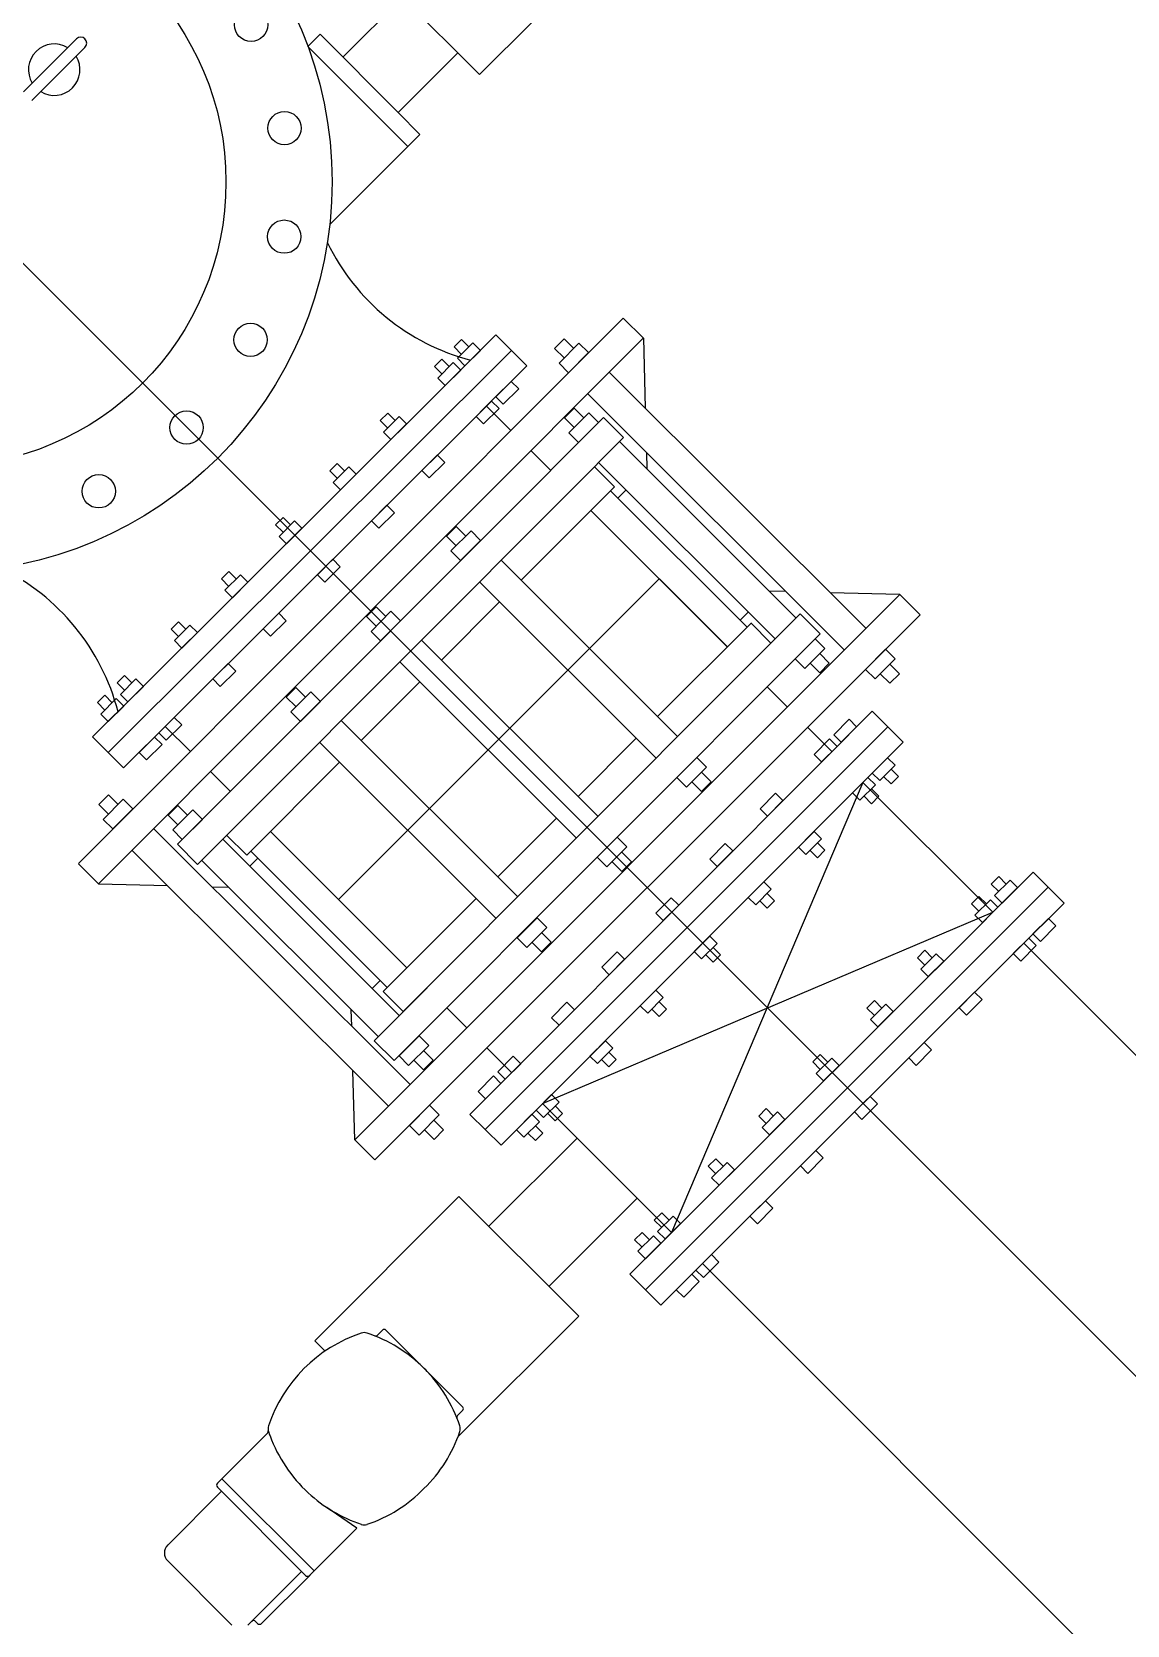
# Model space of a CAD drawing. Header units: inches. Extents: x 72602 to 350810, y -122122 to 43597.
# Drawn here: x 304990 to 305956, y 14440 to 15845 of the extents above; entities that cross this region are included whole.
import ezdxf

# ---------------------------------------------------------------- set-up
doc = ezdxf.new("R2010")
doc.units = ezdxf.units.IN
doc.header["$MEASUREMENT"] = 0
doc.layers.add('M-X-BKGD', color=8, linetype='Continuous')

msp = doc.modelspace()

# ---------------------------------------------------------------- linework, layer by layer
at = {"layer": 'M-X-BKGD', "ltscale": 0.003}
msp.add_line((302921.2, 17701.9), (306788.5, 13834.6), dxfattribs=at)
msp.add_line((302921.2, 17701.9), (306788.5, 13834.6), dxfattribs=at)
at = {"layer": 'M-X-BKGD'}
for p, q in [((305384.7, 15807.5), (305265.7, 15926.7)), ((305384.7, 15807.5), (305265.7, 15926.7)), ((305316.8, 15875.6), (305264.1, 15823)), ((305316.8, 15875.6), (305264.1, 15823)), ((305432.2, 15854.9), (305384.7, 15807.5)), ((305432.2, 15854.9), (305384.7, 15807.5)), ((304982.4, 15792.3), (305029.2, 15839)), ((304982.4, 15792.3), (305029.2, 15839)), ((305244.1, 15843.1), (305233.3, 15832.4)), ((305244.1, 15843.1), (305233.3, 15832.4)), ((305312.9, 15774.1), (305244.1, 15843.1)), ((305312.9, 15774.1), (305244.1, 15843.1)), ((304989.9, 15784.7), (305036.7, 15831.5)), ((304989.9, 15784.7), (305036.7, 15831.5)), ((305321.5, 15744), (305233.3, 15832.4)), ((305321.5, 15744), (305233.3, 15832.4)), ((305365.6, 15826.6), (305312.9, 15774.1)), ((305365.6, 15826.6), (305312.9, 15774.1)), ((305312.9, 15774.1), (305332.2, 15754.7)), ((305312.9, 15774.1), (305332.2, 15754.7)), ((305332.2, 15754.7), (305252.7, 15675.4)), ((305332.2, 15754.7), (305252.7, 15675.4)), ((305030.9, 15111.7), (305511.3, 15592.8)), ((305030.9, 15111.7), (305511.3, 15592.8)), ((305511.4, 15592.8), (305529.2, 15575)), ((305511.4, 15592.8), (305529.2, 15575)), ((305048.7, 15093.9), (305529.1, 15575.1)), ((305048.7, 15093.9), (305529.1, 15575.1)), ((305399.1, 15578), (305358.1, 15537.1)), ((305399.1, 15578), (305358.1, 15537.1)), ((305368.8, 15573.9), (305362.3, 15567.4)), ((305368.8, 15573.9), (305362.3, 15567.4)), ((305378.9, 15570.9), (305365.2, 15557.3)), ((305378.9, 15570.9), (305365.2, 15557.3)), ((305375.4, 15567.4), (305368.8, 15573.9)), ((305375.4, 15567.4), (305368.8, 15573.9)), ((305385.5, 15564.3), (305378.9, 15570.9)), ((305385.5, 15564.3), (305378.9, 15570.9)), ((305426.4, 15550.6), (305399.1, 15578)), ((305426.4, 15550.6), (305399.1, 15578)), ((305459.3, 15574.6), (305450.9, 15566.1)), ((305459.3, 15574.6), (305450.9, 15566.1)), ((305472.4, 15570.7), (305454.8, 15553.1)), ((305472.4, 15570.7), (305454.8, 15553.1)), ((305467.8, 15566.1), (305459.3, 15574.6)), ((305467.8, 15566.1), (305459.3, 15574.6)), ((305480.9, 15562.3), (305472.4, 15570.7)), ((305480.9, 15562.3), (305472.4, 15570.7)), ((305529.2, 15575), (305530.8, 15513.5)), ((305529.2, 15575), (305530.8, 15513.5)), ((305412.8, 15564.3), (305057.2, 15209.7)), ((305412.8, 15564.3), (305057.2, 15209.7)), ((305351.4, 15556.6), (305344.9, 15550)), ((305351.4, 15556.6), (305344.9, 15550)), ((305358, 15550), (305351.4, 15556.6)), ((305358, 15550), (305351.4, 15556.6)), ((305362.3, 15567.4), (305368.8, 15560.8)), ((305362.3, 15567.4), (305368.8, 15560.8)), ((305365.2, 15557.3), (305371.8, 15550.7)), ((305365.2, 15557.3), (305371.8, 15550.7)), ((305371.8, 15550.7), (305385.5, 15564.3)), ((305371.8, 15550.7), (305385.5, 15564.3)), ((305450.9, 15566.1), (305459.3, 15557.7)), ((305450.9, 15566.1), (305459.3, 15557.7)), ((305463.2, 15544.6), (305480.9, 15562.3)), ((305463.2, 15544.6), (305480.9, 15562.3)), ((305344.9, 15550), (305351.4, 15543.5)), ((305344.9, 15550), (305351.4, 15543.5)), ((305361.5, 15553.5), (305347.8, 15539.9)), ((305361.5, 15553.5), (305347.8, 15539.9)), ((305354.4, 15533.4), (305368.1, 15547)), ((305354.4, 15533.4), (305368.1, 15547)), ((305368.1, 15547), (305361.5, 15553.5)), ((305368.1, 15547), (305361.5, 15553.5)), ((305385.4, 15509.7), (305426.4, 15550.6)), ((305385.4, 15509.7), (305426.4, 15550.6)), ((305454.8, 15553.1), (305463.2, 15544.6)), ((305454.8, 15553.1), (305463.2, 15544.6)), ((305499.1, 15545.1), (305725.6, 15319)), ((305499.1, 15545.1), (305725.6, 15319)), ((305357.9, 15536.9), (305084.6, 15264.3)), ((305357.9, 15536.9), (305084.6, 15264.3)), ((305347.8, 15539.9), (305354.4, 15533.4)), ((305347.8, 15539.9), (305354.4, 15533.4)), ((305399.1, 15523.4), (305412.7, 15537)), ((305399.1, 15523.4), (305412.7, 15537)), ((305419.3, 15530.4), (305405.6, 15516.8)), ((305419.3, 15530.4), (305405.6, 15516.8)), ((305412.7, 15537), (305419.3, 15530.4)), ((305412.7, 15537), (305419.3, 15530.4)), ((305395.3, 15519.6), (305111.8, 15236.9)), ((305395.3, 15519.6), (305111.8, 15236.9)), ((305381.7, 15506), (305395.3, 15519.6)), ((305381.7, 15506), (305395.3, 15519.6)), ((305390.8, 15515.2), (305412.3, 15493.7)), ((305390.8, 15515.2), (305412.3, 15493.7)), ((305395.3, 15519.6), (305401.9, 15513.1)), ((305395.3, 15519.6), (305401.9, 15513.1)), ((305405.6, 15516.8), (305399.1, 15523.4)), ((305405.6, 15516.8), (305399.1, 15523.4)), ((305480.1, 15526), (305706.5, 15299.9)), ((305480.1, 15526), (305706.5, 15299.9)), ((305303.7, 15508.9), (305297.1, 15502.4)), ((305303.7, 15508.9), (305297.1, 15502.4)), ((305297.1, 15502.4), (305303.7, 15495.8)), ((305297.1, 15502.4), (305303.7, 15495.8)), ((305313.8, 15505.9), (305300.1, 15492.3)), ((305313.8, 15505.9), (305300.1, 15492.3)), ((305310.2, 15502.4), (305303.7, 15508.9)), ((305310.2, 15502.4), (305303.7, 15508.9)), ((305306.6, 15485.7), (305320.3, 15499.4)), ((305306.6, 15485.7), (305320.3, 15499.4)), ((305320.3, 15499.4), (305313.8, 15505.9)), ((305320.3, 15499.4), (305313.8, 15505.9)), ((305388.2, 15499.5), (305381.7, 15506)), ((305388.2, 15499.5), (305381.7, 15506)), ((305401.9, 15513.1), (305388.2, 15499.5)), ((305401.9, 15513.1), (305388.2, 15499.5)), ((305493.9, 15505.1), (305447.4, 15458.5)), ((305493.9, 15505.1), (305447.4, 15458.5)), ((305468.1, 15513.2), (305459.6, 15504.7)), ((305468.1, 15513.2), (305459.6, 15504.7)), ((305459.6, 15504.7), (305468.1, 15496.2)), ((305459.6, 15504.7), (305468.1, 15496.2)), ((305481.2, 15509.3), (305463.5, 15491.6)), ((305481.2, 15509.3), (305463.5, 15491.6)), ((305476.6, 15504.7), (305468.1, 15513.2)), ((305476.6, 15504.7), (305468.1, 15513.2)), ((305472, 15483.1), (305489.7, 15500.8)), ((305472, 15483.1), (305489.7, 15500.8)), ((305489.7, 15500.8), (305481.2, 15509.3)), ((305489.7, 15500.8), (305481.2, 15509.3)), ((305493.9, 15505.1), (305511.6, 15487.4)), ((305493.9, 15505.1), (305511.6, 15487.4)), ((305300.1, 15492.3), (305306.6, 15485.7)), ((305300.1, 15492.3), (305306.6, 15485.7)), ((305463.5, 15491.6), (305472, 15483.1)), ((305463.5, 15491.6), (305472, 15483.1)), ((305465.1, 15440.8), (305511.6, 15487.4)), ((305465.1, 15440.8), (305511.6, 15487.4)), ((305333.9, 15458.4), (305347.6, 15472)), ((305333.9, 15458.4), (305347.6, 15472)), ((305347.6, 15472), (305354.1, 15465.5)), ((305347.6, 15472), (305354.1, 15465.5)), ((305430.1, 15475.9), (305447.5, 15458.5)), ((305430.1, 15475.9), (305447.5, 15458.5)), ((305508.1, 15483.9), (305663.8, 15328.3)), ((305508.1, 15483.9), (305663.8, 15328.3)), ((305531.9, 15474.2), (305532.3, 15459.7)), ((305531.9, 15474.2), (305532.3, 15459.7)), ((305447.5, 15458.5), (305164.9, 15175.3)), ((305447.5, 15458.5), (305164.9, 15175.3)), ((305259.2, 15464.6), (305252.6, 15458.1)), ((305259.2, 15464.6), (305252.6, 15458.1)), ((305252.6, 15458.1), (305259.2, 15451.5)), ((305252.6, 15458.1), (305259.2, 15451.5)), ((305269.3, 15461.6), (305255.6, 15447.9)), ((305269.3, 15461.6), (305255.6, 15447.9)), ((305265.7, 15458), (305259.2, 15464.6)), ((305265.7, 15458), (305259.2, 15464.6)), ((305275.8, 15455), (305269.3, 15461.6)), ((305275.8, 15455), (305269.3, 15461.6)), ((305340.4, 15451.8), (305333.9, 15458.4)), ((305340.4, 15451.8), (305333.9, 15458.4)), ((305354.1, 15465.5), (305340.4, 15451.8)), ((305354.1, 15465.5), (305340.4, 15451.8)), ((305486, 15461.7), (305503.7, 15444.1)), ((305486, 15461.7), (305503.7, 15444.1)), ((305489.5, 15465.3), (305645.3, 15309.8)), ((305489.5, 15465.3), (305645.3, 15309.8)), ((305255.6, 15447.9), (305262.2, 15441.4)), ((305255.6, 15447.9), (305262.2, 15441.4)), ((305262.2, 15441.4), (305275.8, 15455)), ((305262.2, 15441.4), (305275.8, 15455)), ((305503.8, 15443.9), (305421.5, 15361.5)), ((305503.8, 15443.9), (305421.5, 15361.5)), ((305465.1, 15440.8), (305182.6, 15157.7)), ((305465.1, 15440.8), (305182.6, 15157.7)), ((305500.3, 15440.4), (305620.6, 15320.2)), ((305500.3, 15440.4), (305620.6, 15320.2)), ((305506.6, 15434), (305513.7, 15441.1)), ((305506.6, 15434), (305513.7, 15441.1)), ((305211.4, 15417), (305204.9, 15410.4)), ((305211.4, 15417), (305204.9, 15410.4)), ((305218, 15410.4), (305211.4, 15417)), ((305218, 15410.4), (305211.4, 15417)), ((305289.4, 15414), (305303.1, 15427.7)), ((305289.4, 15414), (305303.1, 15427.7)), ((305309.6, 15421.1), (305296, 15407.5)), ((305309.6, 15421.1), (305296, 15407.5)), ((305303.1, 15427.7), (305309.6, 15421.1)), ((305303.1, 15427.7), (305309.6, 15421.1)), ((305482.9, 15423), (305603.2, 15302.8)), ((305482.9, 15423), (305603.3, 15302.8)), ((305482.9, 15423), (305603.2, 15302.8)), ((305482.9, 15423), (305603.3, 15302.8)), ((305204.9, 15410.4), (305211.4, 15403.9)), ((305204.9, 15410.4), (305211.4, 15403.9)), ((305221.5, 15414), (305207.9, 15400.3)), ((305221.5, 15414), (305207.9, 15400.3)), ((305214.4, 15393.8), (305228.1, 15407.4)), ((305214.4, 15393.8), (305228.1, 15407.4)), ((305228.1, 15407.4), (305221.5, 15414)), ((305228.1, 15407.4), (305221.5, 15414)), ((305296, 15407.5), (305289.4, 15414)), ((305296, 15407.5), (305289.4, 15414)), ((305364.1, 15408.9), (305355.6, 15400.4)), ((305364.1, 15408.9), (305355.6, 15400.4)), ((305377.2, 15405.1), (305359.5, 15387.4)), ((305377.2, 15405.1), (305359.5, 15387.4)), ((305372.6, 15400.5), (305364.1, 15408.9)), ((305372.6, 15400.5), (305364.1, 15408.9)), ((305385.7, 15396.6), (305377.2, 15405.1)), ((305385.7, 15396.6), (305377.2, 15405.1)), ((305207.9, 15400.3), (305214.4, 15393.8)), ((305207.9, 15400.3), (305214.4, 15393.8)), ((305355.6, 15400.4), (305364.1, 15392)), ((305355.6, 15400.4), (305364.1, 15392)), ((305359.5, 15387.4), (305368, 15378.9)), ((305359.5, 15387.4), (305368, 15378.9)), ((305368, 15378.9), (305385.7, 15396.6)), ((305368, 15378.9), (305385.7, 15396.6)), ((305241.7, 15366.4), (305255.3, 15380.1)), ((305241.7, 15366.4), (305255.3, 15380.1)), ((305261.9, 15373.5), (305248.2, 15359.9)), ((305261.9, 15373.5), (305248.2, 15359.9)), ((305255.3, 15380.1), (305261.9, 15373.5)), ((305255.3, 15380.1), (305261.9, 15373.5)), ((305403.7, 15379.2), (305559.4, 15223.7)), ((305403.7, 15379.2), (305559.4, 15223.7)), ((305157.1, 15362.8), (305163.7, 15369.3)), ((305157.1, 15362.8), (305163.7, 15369.3)), ((305163.7, 15356.2), (305157.1, 15362.8)), ((305163.7, 15356.2), (305157.1, 15362.8)), ((305160.1, 15352.7), (305173.8, 15366.3)), ((305160.1, 15352.7), (305173.8, 15366.3)), ((305163.7, 15369.3), (305170.2, 15362.8)), ((305163.7, 15369.3), (305170.2, 15362.8)), ((305180.3, 15359.8), (305166.7, 15346.1)), ((305180.3, 15359.8), (305166.7, 15346.1)), ((305173.8, 15366.3), (305180.3, 15359.8)), ((305173.8, 15366.3), (305180.3, 15359.8)), ((305248.2, 15359.9), (305241.7, 15366.4)), ((305248.2, 15359.9), (305241.7, 15366.4)), ((305260.4, 15079.9), (305543, 15362.9)), ((305260.4, 15079.9), (305543, 15362.9)), ((305384.6, 15360.1), (305540.4, 15204.6)), ((305384.6, 15360.1), (305540.4, 15204.6)), ((305166.7, 15346.1), (305160.1, 15352.7)), ((305166.7, 15346.1), (305160.1, 15352.7)), ((305274.7, 14868.1), (305755.5, 15348.9)), ((305274.7, 14868.1), (305755.5, 15348.9)), ((305654.6, 15351.6), (305640.1, 15352)), ((305654.6, 15351.6), (305640.1, 15352)), ((305755.4, 15349), (305693.8, 15350.6)), ((305755.4, 15349), (305693.8, 15350.6)), ((305773.2, 15331.2), (305755.4, 15349)), ((305773.2, 15331.2), (305755.4, 15349)), ((305207.6, 15332.4), (305193.9, 15318.8)), ((305207.6, 15332.4), (305193.9, 15318.8)), ((305214.1, 15325.9), (305207.6, 15332.4)), ((305214.1, 15325.9), (305207.6, 15332.4)), ((305293.5, 15338.1), (305285.1, 15329.6)), ((305293.5, 15338.1), (305285.1, 15329.6)), ((305306.6, 15334.2), (305289, 15316.5)), ((305306.6, 15334.2), (305289, 15316.5)), ((305292.5, 14850.3), (305773.2, 15331.2)), ((305292.5, 14850.3), (305773.2, 15331.2)), ((305302, 15329.6), (305293.5, 15338.1)), ((305302, 15329.6), (305293.5, 15338.1)), ((305315.1, 15325.7), (305306.6, 15334.2)), ((305315.1, 15325.7), (305306.6, 15334.2)), ((305402.4, 15342.4), (305351.2, 15291.1)), ((305402.4, 15342.4), (305351.2, 15291.1)), ((305614.5, 15326.3), (305621.5, 15333.4)), ((305614.5, 15326.3), (305621.5, 15333.4)), ((305620.8, 15285.3), (305667.4, 15331.9)), ((305620.8, 15285.3), (305667.4, 15331.9)), ((305667.4, 15331.9), (305685.1, 15314.2)), ((305667.4, 15331.9), (305685.1, 15314.2)), ((305112.7, 15318.5), (305119.2, 15325)), ((305112.7, 15318.5), (305119.2, 15325)), ((305119.2, 15311.9), (305112.7, 15318.5)), ((305119.2, 15311.9), (305112.7, 15318.5)), ((305115.6, 15308.4), (305129.3, 15322)), ((305115.6, 15308.4), (305129.3, 15322)), ((305119.2, 15325), (305125.8, 15318.4)), ((305119.2, 15325), (305125.8, 15318.4)), ((305129.3, 15322), (305135.9, 15315.4)), ((305129.3, 15322), (305135.9, 15315.4)), ((305193.9, 15318.8), (305200.5, 15312.2)), ((305193.9, 15318.8), (305200.5, 15312.2)), ((305200.5, 15312.2), (305214.1, 15325.9)), ((305200.5, 15312.2), (305214.1, 15325.9)), ((305285.1, 15329.6), (305293.6, 15321.1)), ((305285.1, 15329.6), (305293.6, 15321.1)), ((305297.5, 15308), (305315.1, 15325.7)), ((305297.5, 15308), (305315.1, 15325.7)), ((305624.2, 15323.7), (305541.8, 15241.3)), ((305624.2, 15323.7), (305541.8, 15241.3)), ((305624, 15323.9), (305641.7, 15306.2)), ((305624, 15323.9), (305641.7, 15306.2)), ((305122.2, 15301.8), (305115.6, 15308.4)), ((305122.2, 15301.8), (305115.6, 15308.4)), ((305135.9, 15315.4), (305122.2, 15301.8)), ((305135.9, 15315.4), (305122.2, 15301.8)), ((305289, 15316.5), (305297.5, 15308)), ((305289, 15316.5), (305297.5, 15308)), ((305685.1, 15314.2), (305309.5, 14937.9)), ((305685.1, 15314.2), (305309.5, 14937.9)), ((305333.4, 15308.8), (305489.2, 15153.3)), ((305333.4, 15308.8), (305489.2, 15153.3)), ((305685.1, 15314.2), (305638.5, 15267.6)), ((305685.1, 15314.2), (305638.5, 15267.6)), ((305663.2, 15292.3), (305680.8, 15310)), ((305663.2, 15292.3), (305680.8, 15310)), ((305680.8, 15310), (305689.3, 15301.5)), ((305680.8, 15310), (305689.3, 15301.5)), ((305314.4, 15289.7), (305470.1, 15134.2)), ((305314.4, 15289.7), (305470.1, 15134.2)), ((305671.7, 15283.8), (305663.2, 15292.3)), ((305671.7, 15283.8), (305663.2, 15292.3)), ((305689.3, 15301.5), (305671.7, 15283.8)), ((305689.3, 15301.5), (305671.7, 15283.8)), ((305684.7, 15296.9), (305693.2, 15288.4)), ((305684.7, 15296.9), (305693.2, 15288.4)), ((305725, 15283), (305742.7, 15300.7)), ((305725, 15283), (305742.7, 15300.7)), ((305751.2, 15292.2), (305733.5, 15274.5)), ((305751.2, 15292.2), (305733.5, 15274.5)), ((305742.7, 15300.7), (305751.2, 15292.2)), ((305742.7, 15300.7), (305751.2, 15292.2)), ((305071.6, 15277.6), (305065.1, 15271)), ((305071.6, 15277.6), (305065.1, 15271)), ((305081.7, 15274.5), (305068.1, 15260.9)), ((305081.7, 15274.5), (305068.1, 15260.9)), ((305078.2, 15271), (305071.6, 15277.6)), ((305078.2, 15271), (305071.6, 15277.6)), ((305088.3, 15268), (305081.7, 15274.5)), ((305088.3, 15268), (305081.7, 15274.5)), ((305163.1, 15288.1), (305149.5, 15274.5)), ((305163.1, 15288.1), (305149.5, 15274.5)), ((305149.5, 15274.5), (305156, 15267.9)), ((305149.5, 15274.5), (305156, 15267.9)), ((305156, 15267.9), (305169.7, 15281.5)), ((305156, 15267.9), (305169.7, 15281.5)), ((305169.7, 15281.5), (305163.1, 15288.1)), ((305169.7, 15281.5), (305163.1, 15288.1)), ((305620.8, 15285.3), (305317.4, 14981.2)), ((305620.8, 15285.3), (305317.4, 14981.2)), ((305684.7, 15279.9), (305676.2, 15288.4)), ((305684.7, 15279.9), (305676.2, 15288.4)), ((305693.2, 15288.4), (305684.7, 15279.9)), ((305693.2, 15288.4), (305684.7, 15279.9)), ((305733.5, 15274.5), (305725, 15283)), ((305733.5, 15274.5), (305725, 15283)), ((305746.6, 15270.7), (305738.1, 15279.1)), ((305746.6, 15270.7), (305738.1, 15279.1)), ((305746.6, 15287.6), (305755.1, 15279.1)), ((305746.6, 15287.6), (305755.1, 15279.1)), ((305755.1, 15279.1), (305746.6, 15270.7)), ((305755.1, 15279.1), (305746.6, 15270.7)), ((305043.5, 15223.4), (305084.6, 15264.3)), ((305043.5, 15223.4), (305084.6, 15264.3)), ((305065.1, 15271), (305071.6, 15264.5)), ((305065.1, 15271), (305071.6, 15264.5)), ((305068.1, 15260.9), (305074.6, 15254.3)), ((305068.1, 15260.9), (305074.6, 15254.3)), ((305074.6, 15254.3), (305088.3, 15268)), ((305074.6, 15254.3), (305088.3, 15268)), ((305222.8, 15267.1), (305214.3, 15258.6)), ((305222.8, 15267.1), (305214.3, 15258.6)), ((305235.9, 15263.2), (305218.2, 15245.5)), ((305235.9, 15263.2), (305218.2, 15245.5)), ((305231.3, 15258.6), (305222.8, 15267.1)), ((305231.3, 15258.6), (305222.8, 15267.1)), ((305244.4, 15254.7), (305235.9, 15263.2)), ((305244.4, 15254.7), (305235.9, 15263.2)), ((305332.1, 15272), (305280.4, 15220.2)), ((305332.1, 15272), (305280.4, 15220.2)), ((305638.4, 15267.5), (305656.3, 15249.7)), ((305638.4, 15267.5), (305656.3, 15249.7)), ((305054.2, 15260.2), (305047.7, 15253.7)), ((305054.2, 15260.2), (305047.7, 15253.7)), ((305047.7, 15253.7), (305054.2, 15247.1)), ((305047.7, 15253.7), (305054.2, 15247.1)), ((305064.3, 15257.2), (305050.7, 15243.6)), ((305064.3, 15257.2), (305050.7, 15243.6)), ((305060.8, 15253.6), (305054.2, 15260.2)), ((305060.8, 15253.6), (305054.2, 15260.2)), ((305057.2, 15237), (305070.9, 15250.6)), ((305057.2, 15237), (305070.9, 15250.6)), ((305070.9, 15250.6), (305064.3, 15257.2)), ((305070.9, 15250.6), (305064.3, 15257.2)), ((305214.3, 15258.6), (305222.8, 15250.1)), ((305214.3, 15258.6), (305222.8, 15250.1)), ((305226.7, 15237), (305244.4, 15254.7)), ((305226.7, 15237), (305244.4, 15254.7)), ((305050.7, 15243.6), (305057.2, 15237)), ((305050.7, 15243.6), (305057.2, 15237)), ((305111.8, 15236.9), (305070.8, 15196)), ((305111.8, 15236.9), (305070.8, 15196)), ((305101.9, 15227), (305115.5, 15240.6)), ((305101.9, 15227), (305115.5, 15240.6)), ((305117.5, 15222.7), (305107.5, 15232.6)), ((305117.5, 15222.7), (305107.5, 15232.6)), ((305107.6, 15232.7), (305129.7, 15210.6)), ((305107.6, 15232.7), (305129.7, 15210.6)), ((305122.1, 15234.1), (305108.4, 15220.4)), ((305122.1, 15234.1), (305108.4, 15220.4)), ((305115.5, 15240.6), (305122.1, 15234.1)), ((305115.5, 15240.6), (305122.1, 15234.1)), ((305218.2, 15245.5), (305226.7, 15237)), ((305218.2, 15245.5), (305226.7, 15237)), ((305262.7, 15237.9), (305418.4, 15082.4)), ((305262.7, 15237.9), (305418.4, 15082.4)), ((305690, 15205.1), (305730.9, 15246.1)), ((305690, 15205.1), (305730.9, 15246.1)), ((305710.7, 15239), (305697.1, 15225.3)), ((305710.7, 15239), (305697.1, 15225.3)), ((305703.7, 15218.7), (305717.3, 15232.4)), ((305703.7, 15218.7), (305717.3, 15232.4)), ((305717.3, 15232.4), (305710.7, 15239)), ((305717.3, 15232.4), (305710.7, 15239)), ((305730.9, 15246.1), (305758.3, 15218.8)), ((305730.9, 15246.1), (305758.3, 15218.8)), ((305070.8, 15196), (305043.5, 15223.4)), ((305070.8, 15196), (305043.5, 15223.4)), ((305084.5, 15209.7), (305098.1, 15223.3)), ((305084.5, 15209.7), (305098.1, 15223.3)), ((305098.1, 15223.3), (305104.7, 15216.7)), ((305098.1, 15223.3), (305104.7, 15216.7)), ((305108.4, 15220.4), (305101.9, 15227)), ((305108.4, 15220.4), (305101.9, 15227)), ((305243.6, 15218.8), (305399.3, 15063.3)), ((305243.6, 15218.8), (305399.3, 15063.3)), ((305744.9, 15232.2), (305389.8, 14877.1)), ((305744.9, 15232.2), (305389.8, 14877.1)), ((305522.8, 15222.2), (305471.6, 15170.9)), ((305522.8, 15222.2), (305471.6, 15170.9)), ((305674, 15231.9), (305695.5, 15210.5)), ((305674, 15231.9), (305695.5, 15210.5)), ((305693.4, 15221.6), (305679.8, 15207.9)), ((305693.4, 15221.6), (305679.8, 15207.9)), ((305700, 15215), (305693.4, 15221.6)), ((305700, 15215), (305693.4, 15221.6)), ((305697.1, 15225.3), (305703.7, 15218.7)), ((305697.1, 15225.3), (305703.7, 15218.7)), ((305758.3, 15218.8), (305717.4, 15177.8)), ((305758.3, 15218.8), (305717.4, 15177.8)), ((305091, 15203.1), (305084.5, 15209.7)), ((305091, 15203.1), (305084.5, 15209.7)), ((305104.7, 15216.7), (305091, 15203.1)), ((305104.7, 15216.7), (305091, 15203.1)), ((305700, 15215), (305417.2, 14931.5)), ((305700, 15215), (305417.2, 14931.5)), ((305558.8, 15187.6), (305576.5, 15205.3)), ((305558.8, 15187.6), (305576.5, 15205.3)), ((305576.5, 15205.3), (305585, 15196.8)), ((305576.5, 15205.3), (305585, 15196.8)), ((305679.8, 15207.9), (305686.3, 15201.3)), ((305679.8, 15207.9), (305686.3, 15201.3)), ((305686.3, 15201.3), (305700, 15215)), ((305686.3, 15201.3), (305700, 15215)), ((305731, 15191.5), (305744.6, 15205.1)), ((305731, 15191.5), (305744.6, 15205.1)), ((305744.6, 15205.1), (305751.2, 15198.6)), ((305744.6, 15205.1), (305751.2, 15198.6)), ((305147.4, 15192.9), (305165, 15175.3)), ((305147.4, 15192.9), (305165, 15175.3)), ((305261.3, 15201.1), (305179.4, 15119)), ((305261.3, 15201.1), (305179.4, 15119)), ((305585, 15196.8), (305567.3, 15179.1)), ((305585, 15196.8), (305567.3, 15179.1)), ((305580.4, 15192.2), (305588.9, 15183.7)), ((305580.4, 15192.2), (305588.9, 15183.7)), ((305737.6, 15184.9), (305731, 15191.5)), ((305737.6, 15184.9), (305731, 15191.5)), ((305751.2, 15198.6), (305737.6, 15184.9)), ((305751.2, 15198.6), (305737.6, 15184.9)), ((305747.7, 15195), (305754.2, 15188.5)), ((305747.7, 15195), (305754.2, 15188.5)), ((305717.2, 15177.6), (305444.6, 14904.2)), ((305717.2, 15177.6), (305444.6, 14904.2)), ((305722.8, 15183.2), (305554.1, 14786.2)), ((305722.8, 15183.2), (305554.1, 14786.2)), ((305567.3, 15179.1), (305558.8, 15187.6)), ((305567.3, 15179.1), (305558.8, 15187.6)), ((305580.4, 15175.3), (305571.9, 15183.7)), ((305580.4, 15175.3), (305571.9, 15183.7)), ((305588.9, 15183.7), (305580.4, 15175.3)), ((305588.9, 15183.7), (305580.4, 15175.3)), ((305713.7, 15174.1), (305727.3, 15187.7)), ((305713.7, 15174.1), (305727.3, 15187.7)), ((305733.9, 15181.2), (305720.2, 15167.5)), ((305733.9, 15181.2), (305720.2, 15167.5)), ((305722.8, 15183.2), (305837.3, 15068.7)), ((305722.8, 15183.2), (305837.3, 15068.7)), ((305727.3, 15187.7), (305733.9, 15181.2)), ((305727.3, 15187.7), (305733.9, 15181.2)), ((305730.3, 15177.6), (305736.9, 15171.1)), ((305730.3, 15177.6), (305736.9, 15171.1)), ((305747.7, 15181.9), (305741.1, 15188.5)), ((305747.7, 15181.9), (305741.1, 15188.5)), ((305754.2, 15188.5), (305747.7, 15181.9)), ((305754.2, 15188.5), (305747.7, 15181.9)), ((305049, 15163.8), (305057.4, 15172.3)), ((305049, 15163.8), (305057.4, 15172.3)), ((305057.5, 15155.3), (305049, 15163.8)), ((305057.5, 15155.3), (305049, 15163.8)), ((305052.9, 15150.7), (305070.5, 15168.4)), ((305052.9, 15150.7), (305070.5, 15168.4)), ((305057.4, 15172.3), (305065.9, 15163.8)), ((305057.4, 15172.3), (305065.9, 15163.8)), ((305070.5, 15168.4), (305079, 15159.9)), ((305070.5, 15168.4), (305079, 15159.9)), ((305110.2, 15154.5), (305118.7, 15163)), ((305110.2, 15154.5), (305118.7, 15163)), ((305118.4, 15128.7), (305164.9, 15175.3)), ((305118.4, 15128.7), (305164.9, 15175.3)), ((305118.7, 15163), (305127.2, 15154.5)), ((305118.7, 15163), (305127.2, 15154.5)), ((305645.8, 15173.8), (305632.1, 15160.1)), ((305645.8, 15173.8), (305632.1, 15160.1)), ((305638.7, 15153.6), (305652.3, 15167.3)), ((305638.7, 15153.6), (305652.3, 15167.3)), ((305652.3, 15167.3), (305645.8, 15173.8)), ((305652.3, 15167.3), (305645.8, 15173.8)), ((305720.2, 15167.5), (305713.7, 15174.1)), ((305720.2, 15167.5), (305713.7, 15174.1)), ((305730.3, 15164.5), (305723.8, 15171.1)), ((305730.3, 15164.5), (305723.8, 15171.1)), ((305736.9, 15171.1), (305730.3, 15164.5)), ((305736.9, 15171.1), (305730.3, 15164.5)), ((305061.4, 15142.2), (305052.9, 15150.7)), ((305061.4, 15142.2), (305052.9, 15150.7)), ((305079, 15159.9), (305061.4, 15142.2)), ((305079, 15159.9), (305061.4, 15142.2)), ((305118.7, 15146), (305110.2, 15154.5)), ((305118.7, 15146), (305110.2, 15154.5)), ((305114.1, 15141.4), (305131.8, 15159.1)), ((305114.1, 15141.4), (305131.8, 15159.1)), ((305140.3, 15150.6), (305122.6, 15132.9)), ((305140.3, 15150.6), (305122.6, 15132.9)), ((305131.8, 15159.1), (305140.3, 15150.6)), ((305131.8, 15159.1), (305140.3, 15150.6)), ((305182.6, 15157.7), (305136.1, 15111)), ((305182.6, 15157.7), (305136.1, 15111)), ((305452.5, 15151.8), (305400.8, 15100)), ((305452.5, 15151.8), (305400.8, 15100)), ((305632.1, 15160.1), (305638.7, 15153.6)), ((305632.1, 15160.1), (305638.7, 15153.6)), ((305097.3, 15142.7), (305323.5, 14916.8)), ((305097.3, 15142.7), (305323.5, 14916.8)), ((305122.6, 15132.9), (305114.1, 15141.4)), ((305122.6, 15132.9), (305114.1, 15141.4)), ((305161.7, 15136.7), (305179.4, 15119)), ((305161.7, 15136.7), (305179.4, 15119)), ((305200.3, 15140), (305320.6, 15019.7)), ((305200.3, 15140), (305320.6, 15019.7)), ((305200.3, 15139.9), (305320.6, 15019.8)), ((305200.3, 15139.9), (305320.6, 15019.8)), ((305488.6, 15117.2), (305506.2, 15134.9)), ((305488.6, 15117.2), (305506.2, 15134.9)), ((305506.2, 15134.9), (305514.7, 15126.4)), ((305506.2, 15134.9), (305514.7, 15126.4)), ((305666, 15126.3), (305679.7, 15140)), ((305666, 15126.3), (305679.7, 15140)), ((305679.7, 15140), (305686.2, 15133.5)), ((305679.7, 15140), (305686.2, 15133.5)), ((305078.2, 15123.6), (305304.4, 14897.7)), ((305078.2, 15123.6), (305304.4, 14897.7)), ((305136.1, 15111), (305118.4, 15128.7)), ((305136.1, 15111), (305118.4, 15128.7)), ((305158.2, 15133.2), (305313.9, 14977.7)), ((305158.2, 15133.2), (305313.9, 14977.7)), ((305182.9, 15122.6), (305303.3, 15002.4)), ((305182.9, 15122.6), (305303.3, 15002.4)), ((305514.7, 15126.4), (305497.1, 15108.7)), ((305514.7, 15126.4), (305497.1, 15108.7)), ((305510.1, 15121.8), (305518.6, 15113.3)), ((305510.1, 15121.8), (305518.6, 15113.3)), ((305601.4, 15129.3), (305587.8, 15115.7)), ((305601.4, 15129.3), (305587.8, 15115.7)), ((305594.4, 15109.1), (305608, 15122.8)), ((305594.4, 15109.1), (305608, 15122.8)), ((305608, 15122.8), (305601.4, 15129.3)), ((305608, 15122.8), (305601.4, 15129.3)), ((305672.6, 15119.8), (305666, 15126.3)), ((305672.6, 15119.8), (305666, 15126.3)), ((305686.2, 15133.5), (305672.6, 15119.8)), ((305686.2, 15133.5), (305672.6, 15119.8)), ((305682.7, 15116.8), (305676.2, 15123.3)), ((305682.7, 15116.8), (305676.2, 15123.3)), ((305682.7, 15129.9), (305689.3, 15123.4)), ((305682.7, 15129.9), (305689.3, 15123.4)), ((305689.3, 15123.4), (305682.7, 15116.8)), ((305689.3, 15123.4), (305682.7, 15116.8)), ((305031, 15111.6), (305048.7, 15093.9)), ((305031, 15111.6), (305048.7, 15093.9)), ((305139.6, 15114.6), (305295.3, 14959.1)), ((305139.6, 15114.6), (305295.3, 14959.1)), ((305189.1, 15116.5), (305182, 15109.4)), ((305189.1, 15116.5), (305182, 15109.4)), ((305497.1, 15108.7), (305488.6, 15117.2)), ((305497.1, 15108.7), (305488.6, 15117.2)), ((305510.2, 15104.8), (305501.7, 15113.3)), ((305510.2, 15104.8), (305501.7, 15113.3)), ((305518.6, 15113.3), (305510.2, 15104.8)), ((305518.6, 15113.3), (305510.2, 15104.8)), ((305587.8, 15115.7), (305594.4, 15109.1)), ((305587.8, 15115.7), (305594.4, 15109.1)), ((305048.7, 15093.9), (305109.5, 15092.3)), ((305048.7, 15093.9), (305109.5, 15092.3)), ((305621.7, 15081.9), (305635.3, 15095.5)), ((305621.7, 15081.9), (305635.3, 15095.5)), ((305635.3, 15095.5), (305641.9, 15089)), ((305635.3, 15095.5), (305641.9, 15089)), ((305872.9, 15104.2), (305831.9, 15063.3)), ((305872.9, 15104.2), (305831.9, 15063.3)), ((305842.6, 15100.2), (305836, 15093.6)), ((305842.6, 15100.2), (305836, 15093.6)), ((305836, 15093.6), (305842.6, 15087)), ((305836, 15093.6), (305842.6, 15087)), ((305852.7, 15097.1), (305839, 15083.5)), ((305852.7, 15097.1), (305839, 15083.5)), ((305849.1, 15093.6), (305842.6, 15100.2)), ((305849.1, 15093.6), (305842.6, 15100.2)), ((305859.2, 15090.6), (305852.7, 15097.1)), ((305859.2, 15090.6), (305852.7, 15097.1)), ((305900.2, 15076.9), (305872.9, 15104.2)), ((305900.2, 15076.9), (305872.9, 15104.2)), ((305148.8, 15091.3), (305163.4, 15090.9)), ((305148.8, 15091.3), (305163.4, 15090.9)), ((305381.7, 15080.9), (305299.8, 14998.9)), ((305381.7, 15080.9), (305299.8, 14998.9)), ((305886.3, 15090.8), (305531.2, 14735.7)), ((305886.3, 15090.8), (305531.2, 14735.7)), ((305553.8, 15081.6), (305540.2, 15067.9)), ((305553.8, 15081.6), (305540.2, 15067.9)), ((305560.4, 15075), (305553.8, 15081.6)), ((305560.4, 15075), (305553.8, 15081.6)), ((305628.3, 15075.3), (305621.7, 15081.9)), ((305628.3, 15075.3), (305621.7, 15081.9)), ((305641.9, 15089), (305628.3, 15075.3)), ((305641.9, 15089), (305628.3, 15075.3)), ((305638.4, 15072.3), (305631.8, 15078.9)), ((305638.4, 15072.3), (305631.8, 15078.9)), ((305638.4, 15085.4), (305644.9, 15078.9)), ((305638.4, 15085.4), (305644.9, 15078.9)), ((305644.9, 15078.9), (305638.4, 15072.3)), ((305644.9, 15078.9), (305638.4, 15072.3)), ((305825.2, 15082.8), (305818.6, 15076.3)), ((305825.2, 15082.8), (305818.6, 15076.3)), ((305835.3, 15079.8), (305821.6, 15066.2)), ((305835.3, 15079.8), (305821.6, 15066.2)), ((305831.7, 15076.2), (305825.2, 15082.8)), ((305831.7, 15076.2), (305825.2, 15082.8)), ((305841.8, 15073.2), (305835.3, 15079.8)), ((305841.8, 15073.2), (305835.3, 15079.8)), ((305839, 15083.5), (305845.6, 15076.9)), ((305839, 15083.5), (305845.6, 15076.9)), ((305845.6, 15076.9), (305859.2, 15090.6)), ((305845.6, 15076.9), (305859.2, 15090.6)), ((305417.8, 15046.2), (305435.5, 15063.9)), ((305417.8, 15046.2), (305435.5, 15063.9)), ((305435.5, 15063.9), (305444, 15055.4)), ((305435.5, 15063.9), (305444, 15055.4)), ((305440.3, 14900), (305837.3, 15068.7)), ((305440.3, 14900), (305837.3, 15068.7)), ((305540.2, 15067.9), (305546.7, 15061.4)), ((305540.2, 15067.9), (305546.7, 15061.4)), ((305546.7, 15061.4), (305560.4, 15075)), ((305546.7, 15061.4), (305560.4, 15075)), ((305818.6, 15076.3), (305825.2, 15069.7)), ((305818.6, 15076.3), (305825.2, 15069.7)), ((305821.6, 15066.2), (305828.2, 15059.6)), ((305821.6, 15066.2), (305828.2, 15059.6)), ((305828.2, 15059.6), (305841.8, 15073.2)), ((305828.2, 15059.6), (305841.8, 15073.2)), ((305859.1, 15036), (305900.2, 15076.9)), ((305859.1, 15036), (305900.2, 15076.9)), ((305444, 15055.4), (305426.3, 15037.7)), ((305444, 15055.4), (305426.3, 15037.7)), ((305439.4, 15050.8), (305447.9, 15042.3)), ((305439.4, 15050.8), (305447.9, 15042.3)), ((305831.7, 15063.1), (305558.3, 14790.5)), ((305831.7, 15063.1), (305558.3, 14790.5)), ((305872.8, 15049.6), (305886.5, 15063.2)), ((305872.8, 15049.6), (305886.5, 15063.2)), ((305879.4, 15043), (305872.8, 15049.6)), ((305879.4, 15043), (305872.8, 15049.6)), ((305893, 15056.7), (305879.4, 15043)), ((305893, 15056.7), (305879.4, 15043)), ((305886.5, 15063.2), (305893, 15056.7)), ((305886.5, 15063.2), (305893, 15056.7)), ((305426.3, 15037.7), (305417.8, 15046.2)), ((305426.3, 15037.7), (305417.8, 15046.2)), ((305439.4, 15033.8), (305430.9, 15042.3)), ((305439.4, 15033.8), (305430.9, 15042.3)), ((305447.9, 15042.3), (305439.4, 15033.8)), ((305447.9, 15042.3), (305439.4, 15033.8)), ((305574.1, 15034.1), (305587.7, 15047.8)), ((305574.1, 15034.1), (305587.7, 15047.8)), ((305594.3, 15041.2), (305580.6, 15027.6)), ((305594.3, 15041.2), (305580.6, 15027.6)), ((305869.1, 15045.9), (305585.6, 14763.2)), ((305869.1, 15045.9), (305585.6, 14763.2)), ((305587.7, 15047.8), (305594.3, 15041.2)), ((305587.7, 15047.8), (305594.3, 15041.2)), ((305590.7, 15037.7), (305597.3, 15031.1)), ((305590.7, 15037.7), (305597.3, 15031.1)), ((305855.4, 15032.3), (305869.1, 15045.9)), ((305855.4, 15032.3), (305869.1, 15045.9)), ((305875.6, 15039.3), (305862, 15025.7)), ((305875.6, 15039.3), (305862, 15025.7)), ((305864.6, 15041.4), (306345.7, 14560.3)), ((305864.6, 15041.4), (306345.7, 14560.3)), ((305869.1, 15045.9), (305875.6, 15039.3)), ((305869.1, 15045.9), (305875.6, 15039.3)), ((305492.6, 15020.2), (305506.2, 15033.8)), ((305492.6, 15020.2), (305506.2, 15033.8)), ((305512.7, 15027.3), (305499.1, 15013.6)), ((305512.7, 15027.3), (305499.1, 15013.6)), ((305506.2, 15033.8), (305512.7, 15027.3)), ((305506.2, 15033.8), (305512.7, 15027.3)), ((305580.6, 15027.6), (305574.1, 15034.1)), ((305580.6, 15027.6), (305574.1, 15034.1)), ((305590.7, 15024.6), (305584.2, 15031.1)), ((305590.7, 15024.6), (305584.2, 15031.1)), ((305597.3, 15031.1), (305590.7, 15024.6)), ((305597.3, 15031.1), (305590.7, 15024.6)), ((305777.4, 15035.2), (305770.9, 15028.6)), ((305777.4, 15035.2), (305770.9, 15028.6)), ((305770.9, 15028.6), (305777.4, 15022.1)), ((305770.9, 15028.6), (305777.4, 15022.1)), ((305787.5, 15032.2), (305773.9, 15018.5)), ((305787.5, 15032.2), (305773.9, 15018.5)), ((305784, 15028.6), (305777.4, 15035.2)), ((305784, 15028.6), (305777.4, 15035.2)), ((305780.4, 15012), (305794.1, 15025.6)), ((305780.4, 15012), (305794.1, 15025.6)), ((305794.1, 15025.6), (305787.5, 15032.2)), ((305794.1, 15025.6), (305787.5, 15032.2)), ((305862, 15025.7), (305855.4, 15032.3)), ((305862, 15025.7), (305855.4, 15032.3)), ((305297.2, 15008.5), (305290.1, 15001.4)), ((305297.2, 15008.5), (305290.1, 15001.4)), ((305499.1, 15013.6), (305492.6, 15020.2)), ((305499.1, 15013.6), (305492.6, 15020.2)), ((305773.9, 15018.5), (305780.4, 15012)), ((305773.9, 15018.5), (305780.4, 15012)), ((305338.4, 15002.1), (305291.8, 14955.5)), ((305338.4, 15002.1), (305291.8, 14955.5)), ((305299.8, 14998.9), (305317.4, 14981.2)), ((305299.8, 14998.9), (305317.4, 14981.2)), ((305540.1, 15000), (305526.5, 14986.3)), ((305540.1, 15000), (305526.5, 14986.3)), ((305533, 14979.8), (305546.6, 14993.5)), ((305533, 14979.8), (305546.6, 14993.5)), ((305546.6, 14993.5), (305540.1, 15000)), ((305546.6, 14993.5), (305540.1, 15000)), ((305807.7, 14984.6), (305821.3, 14998.3)), ((305807.7, 14984.6), (305821.3, 14998.3)), ((305821.3, 14998.3), (305827.9, 14991.7)), ((305821.3, 14998.3), (305827.9, 14991.7)), ((305272, 14968.2), (305271.6, 14982.8)), ((305272, 14968.2), (305271.6, 14982.8)), ((305309.5, 14937.9), (305356, 14984.5)), ((305309.5, 14937.9), (305356, 14984.5)), ((305355.9, 14984.4), (305373.5, 14966.8)), ((305355.9, 14984.4), (305373.5, 14966.8)), ((305448.2, 14975.7), (305461.8, 14989.4)), ((305448.2, 14975.7), (305461.8, 14989.4)), ((305468.4, 14982.8), (305454.8, 14969.1)), ((305468.4, 14982.8), (305454.8, 14969.1)), ((305461.8, 14989.4), (305468.4, 14982.8)), ((305461.8, 14989.4), (305468.4, 14982.8)), ((305526.5, 14986.3), (305533, 14979.8)), ((305526.5, 14986.3), (305533, 14979.8)), ((305536.6, 14983.4), (305543.1, 14976.8)), ((305536.6, 14983.4), (305543.1, 14976.8)), ((305549.7, 14983.4), (305543.1, 14989.9)), ((305549.7, 14983.4), (305543.1, 14989.9)), ((305543.1, 14976.8), (305549.7, 14983.4)), ((305543.1, 14976.8), (305549.7, 14983.4)), ((305733, 14990.8), (305726.4, 14984.3)), ((305733, 14990.8), (305726.4, 14984.3)), ((305726.4, 14984.3), (305732.9, 14977.7)), ((305726.4, 14984.3), (305732.9, 14977.7)), ((305743.1, 14987.8), (305729.4, 14974.2)), ((305743.1, 14987.8), (305729.4, 14974.2)), ((305739.5, 14984.3), (305733, 14990.8)), ((305739.5, 14984.3), (305733, 14990.8)), ((305735.9, 14967.6), (305749.6, 14981.3)), ((305735.9, 14967.6), (305749.6, 14981.3)), ((305749.6, 14981.3), (305743.1, 14987.8)), ((305749.6, 14981.3), (305743.1, 14987.8)), ((305814.2, 14978.1), (305807.7, 14984.6)), ((305814.2, 14978.1), (305807.7, 14984.6)), ((305827.9, 14991.7), (305814.2, 14978.1)), ((305827.9, 14991.7), (305814.2, 14978.1)), ((305454.8, 14969.1), (305448.2, 14975.7)), ((305454.8, 14969.1), (305448.2, 14975.7)), ((305729.4, 14974.2), (305735.9, 14967.6)), ((305729.4, 14974.2), (305735.9, 14967.6)), ((305291.8, 14955.5), (305309.5, 14937.9)), ((305291.8, 14955.5), (305309.5, 14937.9)), ((305331.4, 14959.8), (305313.7, 14942.1)), ((305331.4, 14959.8), (305313.7, 14942.1)), ((305322.2, 14933.6), (305339.9, 14951.3)), ((305322.2, 14933.6), (305339.9, 14951.3)), ((305339.9, 14951.3), (305331.4, 14959.8)), ((305339.9, 14951.3), (305331.4, 14959.8)), ((305495.7, 14955.5), (305482.1, 14941.9)), ((305495.7, 14955.5), (305482.1, 14941.9)), ((305502.3, 14949), (305495.7, 14955.5)), ((305502.3, 14949), (305495.7, 14955.5)), ((305763.2, 14940.3), (305776.9, 14953.9)), ((305763.2, 14940.3), (305776.9, 14953.9)), ((305776.9, 14953.9), (305783.4, 14947.4)), ((305776.9, 14953.9), (305783.4, 14947.4)), ((305313.7, 14942.1), (305322.2, 14933.6)), ((305313.7, 14942.1), (305322.2, 14933.6)), ((305326.8, 14938.2), (305335.3, 14929.7)), ((305326.8, 14938.2), (305335.3, 14929.7)), ((305343.8, 14938.2), (305335.3, 14946.7)), ((305343.8, 14938.2), (305335.3, 14946.7)), ((305335.3, 14929.7), (305343.8, 14938.2)), ((305335.3, 14929.7), (305343.8, 14938.2)), ((305391.2, 14949.1), (305413, 14927.3)), ((305391.2, 14949.1), (305413, 14927.3)), ((305414.4, 14941.8), (305400.8, 14928.1)), ((305414.4, 14941.8), (305400.8, 14928.1)), ((305421, 14935.2), (305414.4, 14941.8)), ((305421, 14935.2), (305414.4, 14941.8)), ((305482.1, 14941.9), (305488.7, 14935.3)), ((305482.1, 14941.9), (305488.7, 14935.3)), ((305488.7, 14935.3), (305502.3, 14949)), ((305488.7, 14935.3), (305502.3, 14949)), ((305492.2, 14938.9), (305498.8, 14932.3)), ((305492.2, 14938.9), (305498.8, 14932.3)), ((305505.3, 14938.9), (305498.8, 14945.4)), ((305505.3, 14938.9), (305498.8, 14945.4)), ((305498.8, 14932.3), (305505.3, 14938.9)), ((305498.8, 14932.3), (305505.3, 14938.9)), ((305685.2, 14943.2), (305678.6, 14936.7)), ((305685.2, 14943.2), (305678.6, 14936.7)), ((305695.3, 14940.2), (305681.6, 14926.6)), ((305695.3, 14940.2), (305681.6, 14926.6)), ((305691.7, 14936.7), (305685.2, 14943.2)), ((305691.7, 14936.7), (305685.2, 14943.2)), ((305701.8, 14933.6), (305695.3, 14940.2)), ((305701.8, 14933.6), (305695.3, 14940.2)), ((305769.7, 14933.7), (305763.2, 14940.3)), ((305769.7, 14933.7), (305763.2, 14940.3)), ((305783.4, 14947.4), (305769.7, 14933.7)), ((305783.4, 14947.4), (305769.7, 14933.7)), ((305274.7, 14868.1), (305273.1, 14928.9)), ((305274.7, 14868.1), (305273.1, 14928.9)), ((305417.2, 14931.5), (305376.3, 14890.5)), ((305417.2, 14931.5), (305376.3, 14890.5)), ((305397, 14924.4), (305383.4, 14910.7)), ((305397, 14924.4), (305383.4, 14910.7)), ((305403.6, 14917.8), (305397, 14924.4)), ((305403.6, 14917.8), (305397, 14924.4)), ((305400.8, 14928.1), (305407.3, 14921.6)), ((305400.8, 14928.1), (305407.3, 14921.6)), ((305407.3, 14921.6), (305421, 14935.2)), ((305407.3, 14921.6), (305421, 14935.2)), ((305678.6, 14936.7), (305685.2, 14930.1)), ((305678.6, 14936.7), (305685.2, 14930.1)), ((305681.6, 14926.6), (305688.2, 14920)), ((305681.6, 14926.6), (305688.2, 14920)), ((305688.2, 14920), (305701.8, 14933.6)), ((305688.2, 14920), (305701.8, 14933.6)), ((305383.4, 14910.7), (305390, 14904.2)), ((305383.4, 14910.7), (305390, 14904.2)), ((305390, 14904.2), (305403.6, 14917.8)), ((305390, 14904.2), (305403.6, 14917.8)), ((305340.7, 14898.5), (305323, 14880.8)), ((305340.7, 14898.5), (305323, 14880.8)), ((305349.1, 14890), (305340.7, 14898.5)), ((305349.1, 14890), (305340.7, 14898.5)), ((305403.7, 14863.2), (305444.6, 14904.2)), ((305403.7, 14863.2), (305444.6, 14904.2)), ((305434.7, 14894.3), (305448.3, 14908)), ((305434.7, 14894.3), (305448.3, 14908)), ((305440.3, 14900), (305554.1, 14786.2)), ((305440.3, 14900), (305554.1, 14786.2)), ((305454.9, 14901.4), (305441.2, 14887.8)), ((305454.9, 14901.4), (305441.2, 14887.8)), ((305448.3, 14908), (305454.9, 14901.4)), ((305448.3, 14908), (305454.9, 14901.4)), ((305451.3, 14897.9), (305457.9, 14891.3)), ((305451.3, 14897.9), (305457.9, 14891.3)), ((305630.9, 14889), (305637.4, 14895.6)), ((305630.9, 14889), (305637.4, 14895.6)), ((305637.4, 14895.6), (305644, 14889)), ((305637.4, 14895.6), (305644, 14889)), ((305715.4, 14892.7), (305729.1, 14906.3)), ((305715.4, 14892.7), (305729.1, 14906.3)), ((305735.7, 14899.7), (305722, 14886.1)), ((305735.7, 14899.7), (305722, 14886.1)), ((305729.1, 14906.3), (305735.7, 14899.7)), ((305729.1, 14906.3), (305735.7, 14899.7)), ((305331.5, 14872.3), (305349.1, 14890)), ((305331.5, 14872.3), (305349.1, 14890)), ((305353, 14876.9), (305344.5, 14885.4)), ((305353, 14876.9), (305344.5, 14885.4)), ((305376.3, 14890.5), (305403.7, 14863.2)), ((305376.3, 14890.5), (305403.7, 14863.2)), ((305417.3, 14876.9), (305430.9, 14890.6)), ((305417.3, 14876.9), (305430.9, 14890.6)), ((305437.5, 14884), (305423.9, 14870.4)), ((305437.5, 14884), (305423.9, 14870.4)), ((305430.9, 14890.6), (305437.5, 14884)), ((305430.9, 14890.6), (305437.5, 14884)), ((305441.2, 14887.8), (305434.7, 14894.3)), ((305441.2, 14887.8), (305434.7, 14894.3)), ((305451.3, 14884.8), (305444.8, 14891.3)), ((305451.3, 14884.8), (305444.8, 14891.3)), ((305457.9, 14891.3), (305451.3, 14884.8)), ((305457.9, 14891.3), (305451.3, 14884.8)), ((305637.4, 14882.5), (305630.9, 14889)), ((305637.4, 14882.5), (305630.9, 14889)), ((305633.9, 14878.9), (305647.5, 14892.6)), ((305633.9, 14878.9), (305647.5, 14892.6)), ((305654.1, 14886), (305640.4, 14872.4)), ((305654.1, 14886), (305640.4, 14872.4)), ((305647.5, 14892.6), (305654.1, 14886)), ((305647.5, 14892.6), (305654.1, 14886)), ((305722, 14886.1), (305715.4, 14892.7)), ((305722, 14886.1), (305715.4, 14892.7)), ((305292.4, 14850.4), (305274.7, 14868.1)), ((305292.4, 14850.4), (305274.7, 14868.1)), ((305323, 14880.8), (305331.5, 14872.3)), ((305323, 14880.8), (305331.5, 14872.3)), ((305336.1, 14876.9), (305344.6, 14868.4)), ((305336.1, 14876.9), (305344.6, 14868.4)), ((305344.6, 14868.4), (305353, 14876.9)), ((305344.6, 14868.4), (305353, 14876.9)), ((305392.9, 14791.8), (305470.7, 14869.6)), ((305392.9, 14791.8), (305470.7, 14869.6)), ((305423.9, 14870.4), (305417.3, 14876.9)), ((305423.9, 14870.4), (305417.3, 14876.9)), ((305434, 14867.4), (305427.4, 14873.9)), ((305434, 14867.4), (305427.4, 14873.9)), ((305434, 14880.5), (305440.5, 14873.9)), ((305434, 14880.5), (305440.5, 14873.9)), ((305440.5, 14873.9), (305434, 14867.4)), ((305440.5, 14873.9), (305434, 14867.4)), ((305640.4, 14872.4), (305633.9, 14878.9)), ((305640.4, 14872.4), (305633.9, 14878.9)), ((305681.4, 14858.7), (305667.7, 14845)), ((305681.4, 14858.7), (305667.7, 14845)), ((305687.9, 14852.1), (305681.4, 14858.7)), ((305687.9, 14852.1), (305681.4, 14858.7)), ((305586.4, 14844.7), (305593, 14851.2)), ((305586.4, 14844.7), (305593, 14851.2)), ((305593, 14838.1), (305586.4, 14844.7)), ((305593, 14838.1), (305586.4, 14844.7)), ((305589.4, 14834.6), (305603.1, 14848.2)), ((305589.4, 14834.6), (305603.1, 14848.2)), ((305593, 14851.2), (305599.5, 14844.7)), ((305593, 14851.2), (305599.5, 14844.7)), ((305609.6, 14841.7), (305596, 14828)), ((305609.6, 14841.7), (305596, 14828)), ((305603.1, 14848.2), (305609.6, 14841.7)), ((305603.1, 14848.2), (305609.6, 14841.7)), ((305667.7, 14845), (305674.2, 14838.5)), ((305667.7, 14845), (305674.2, 14838.5)), ((305674.2, 14838.5), (305687.9, 14852.1)), ((305674.2, 14838.5), (305687.9, 14852.1)), ((305596, 14828), (305589.4, 14834.6)), ((305596, 14828), (305589.4, 14834.6)), ((305366.6, 14818.1), (305239.4, 14690.8)), ((305366.6, 14818.1), (305239.4, 14690.8)), ((305472.2, 14712.6), (305366.6, 14818.1)), ((305472.2, 14712.6), (305366.6, 14818.1)), ((305445.9, 14738.8), (305523.7, 14816.6)), ((305445.9, 14738.8), (305523.7, 14816.6)), ((305636.9, 14814.3), (305623.2, 14800.7)), ((305636.9, 14814.3), (305623.2, 14800.7)), ((305643.4, 14807.8), (305636.9, 14814.3)), ((305643.4, 14807.8), (305636.9, 14814.3)), ((305545.4, 14803.8), (305538.8, 14797.3)), ((305545.4, 14803.8), (305538.8, 14797.3)), ((305538.8, 14797.3), (305545.4, 14790.7)), ((305538.8, 14797.3), (305545.4, 14790.7)), ((305555.5, 14800.8), (305541.8, 14787.1)), ((305555.5, 14800.8), (305541.8, 14787.1)), ((305551.9, 14797.2), (305545.4, 14803.8)), ((305551.9, 14797.2), (305545.4, 14803.8)), ((305562, 14794.2), (305555.5, 14800.8)), ((305562, 14794.2), (305555.5, 14800.8)), ((305623.2, 14800.7), (305629.8, 14794.1)), ((305623.2, 14800.7), (305629.8, 14794.1)), ((305629.8, 14794.1), (305643.4, 14807.8)), ((305629.8, 14794.1), (305643.4, 14807.8)), ((305517.3, 14749.6), (305558.3, 14790.5)), ((305517.3, 14749.6), (305558.3, 14790.5)), ((305528, 14786.4), (305521.4, 14779.9)), ((305528, 14786.4), (305521.4, 14779.9)), ((305538.1, 14783.4), (305524.4, 14769.8)), ((305538.1, 14783.4), (305524.4, 14769.8)), ((305534.5, 14779.9), (305528, 14786.4)), ((305534.5, 14779.9), (305528, 14786.4)), ((305544.6, 14776.9), (305538.1, 14783.4)), ((305544.6, 14776.9), (305538.1, 14783.4)), ((305541.8, 14787.1), (305548.4, 14780.6)), ((305541.8, 14787.1), (305548.4, 14780.6)), ((305548.4, 14780.6), (305562, 14794.2)), ((305548.4, 14780.6), (305562, 14794.2)), ((305521.4, 14779.9), (305528, 14773.3)), ((305521.4, 14779.9), (305528, 14773.3)), ((305524.4, 14769.8), (305531, 14763.2)), ((305524.4, 14769.8), (305531, 14763.2)), ((305531, 14763.2), (305544.6, 14776.9)), ((305531, 14763.2), (305544.6, 14776.9)), ((305585.6, 14763.2), (305544.6, 14722.3)), ((305585.6, 14763.2), (305544.6, 14722.3)), ((305575.6, 14753.2), (305589.3, 14766.9)), ((305575.6, 14753.2), (305589.3, 14766.9)), ((305581.4, 14758.9), (306345.7, 13994.6)), ((305581.4, 14758.9), (306345.7, 13994.6)), ((305595.9, 14760.3), (305582.2, 14746.7)), ((305595.9, 14760.3), (305582.2, 14746.7)), ((305589.3, 14766.9), (305595.9, 14760.3)), ((305589.3, 14766.9), (305595.9, 14760.3)), ((305544.6, 14722.3), (305517.3, 14749.6)), ((305544.6, 14722.3), (305517.3, 14749.6)), ((305558.2, 14735.9), (305571.9, 14749.5)), ((305558.2, 14735.9), (305571.9, 14749.5)), ((305578.5, 14743), (305564.8, 14729.3)), ((305578.5, 14743), (305564.8, 14729.3)), ((305571.9, 14749.5), (305578.5, 14743)), ((305571.9, 14749.5), (305578.5, 14743)), ((305582.2, 14746.7), (305575.6, 14753.2)), ((305582.2, 14746.7), (305575.6, 14753.2)), ((305564.8, 14729.3), (305558.2, 14735.9)), ((305564.8, 14729.3), (305558.2, 14735.9)), ((305365.6, 14606), (305472.2, 14712.6)), ((305365.6, 14606), (305472.2, 14712.6)), ((305299.2, 14700.3), (305294.5, 14695.5)), ((305299.2, 14700.3), (305294.5, 14695.5)), ((305302, 14700.3), (305336, 14666.3)), ((305302, 14700.3), (305336, 14666.3)), ((305239.4, 14690.8), (305248.5, 14681.7)), ((305239.4, 14690.8), (305248.5, 14681.7)), ((305336, 14666.3), (305369.9, 14632.4)), ((305336, 14666.3), (305369.9, 14632.4)), ((305365.2, 14624.8), (305369.9, 14629.5)), ((305365.2, 14624.8), (305369.9, 14629.5)), ((305198, 14609.6), (305157.4, 14569.1)), ((305198, 14609.6), (305157.4, 14569.1)), ((305109.7, 14510.7), (305157.1, 14558.1)), ((305109.7, 14510.7), (305157.1, 14558.1)), ((305153.6, 14565.2), (305157.4, 14569.1)), ((305153.6, 14565.2), (305157.4, 14569.1)), ((305153.6, 14561.7), (305157.1, 14558.1)), ((305153.6, 14561.7), (305157.1, 14558.1)), ((305227.8, 14487.4), (305157.1, 14558.1)), ((305227.8, 14487.4), (305157.1, 14558.1)), ((305238.8, 14487.8), (305157.4, 14569.1)), ((305238.8, 14487.8), (305157.4, 14569.1)), ((305276.5, 14525.5), (305250, 14543.8)), ((305276.5, 14525.5), (305250, 14543.8)), ((305238.8, 14487.8), (305276.5, 14525.5)), ((305238.8, 14487.8), (305276.5, 14525.5)), ((305166.3, 14440), (305109.7, 14496.6)), ((305166.3, 14440), (305109.7, 14496.6)), ((305234.9, 14483.9), (305238.8, 14487.8)), ((305234.9, 14483.9), (305238.8, 14487.8)), ((305180.4, 14440), (305227.8, 14487.4)), ((305180.4, 14440), (305227.8, 14487.4)), ((305192.5, 14441.5), (305235.2, 14484.2)), ((305192.5, 14441.5), (305235.2, 14484.2)), ((305231.3, 14483.9), (305227.8, 14487.4)), ((305231.3, 14483.9), (305227.8, 14487.4)), ((305187.2, 14443.3), (305189, 14441.5)), ((305187.2, 14443.3), (305189, 14441.5))]:
    msp.add_line(p, q, dxfattribs=at)
for centre, radius in [((304910.3, 15712.9), 344.4), ((304910.3, 15712.9), 344.4), ((304910.3, 15712.9), 250.8), ((304910.3, 15712.9), 250.8), ((305183.2, 15851.5), 14.7), ((305183.2, 15851.5), 14.7), ((305212.7, 15760.3), 14.7), ((305212.7, 15760.3), 14.7), ((305212.5, 15664.6), 14.7), ((305212.5, 15664.6), 14.7), ((305182.8, 15573.6), 14.7), ((305182.8, 15573.6), 14.7), ((305126.4, 15496.2), 14.7), ((305126.4, 15496.2), 14.7), ((305048.9, 15440), 14.7), ((305048.9, 15440), 14.7)]:
    msp.add_circle(centre, radius, dxfattribs=at)
for centre, radius, start, end in [((305033, 15835.2), 5.31, 314.9209, 134.9209), ((305033, 15835.2), 5.31, 314.9209, 134.9209), ((305009.6, 15811.9), 22.7, 58.4383, 211.4034), ((305009.6, 15811.9), 22.7, 58.4383, 211.4034), ((305009.6, 15811.9), 22.7, 238.4383, 31.4034), ((305009.6, 15811.9), 22.7, 238.4383, 31.4034), ((305426.7, 15745.2), 196, 206.0102, 255.2643), ((305426.7, 15745.2), 196, 206.0102, 255.2643), ((304876.2, 15196.3), 196, 14.5774, 63.9984), ((304876.2, 15196.3), 196, 14.5774, 63.9984), ((305300.6, 14698.8), 2, 45, 135), ((305300.6, 14698.8), 2, 45, 135), ((305321.8, 14574.4), 130, 108.589, 161.411), ((305321.8, 14574.4), 130, 108.589, 161.411), ((305283, 14690), 8, 71.411, 108.589), ((305283, 14690), 8, 71.411, 108.589), ((305244.1, 14574.4), 130, 45, 71.411), ((305244.1, 14574.4), 130, 45, 71.411), ((305293.1, 14697), 2, 248.1998, 315), ((305293.1, 14697), 2, 248.1998, 315), ((305244.1, 14574.4), 130, 45, 48.0398), ((305244.1, 14574.4), 130, 45, 48.0398), ((305244.1, 14574.4), 130, 18.589, 45), ((305244.1, 14574.4), 130, 41.9602, 45), ((305244.1, 14574.4), 130, 18.589, 45), ((305244.1, 14574.4), 130, 41.9602, 45), ((305368.5, 14631), 2, 315, 45), ((305368.5, 14631), 2, 315, 45), ((305206.2, 14613.3), 8, 161.411, 198.589), ((305206.2, 14613.3), 8, 161.411, 198.589), ((305366.6, 14623.4), 2, 135, 201.8002), ((305366.6, 14623.4), 2, 135, 201.8002), ((305359.7, 14613.3), 8, 341.411, 18.589), ((305359.7, 14613.3), 8, 341.411, 18.589), ((305196.5, 14611), 2, 315, 13.4423), ((305196.5, 14611), 2, 315, 13.4423), ((305321.8, 14652.2), 130, 198.589, 200.3645), ((305321.8, 14652.2), 130, 198.589, 200.3645), ((305321.8, 14652.2), 130, 200.3645, 227.2563), ((305321.8, 14652.2), 130, 200.3645, 227.2563), ((305249.5, 14649.7), 124.1, 314.0168, 341.6722), ((305249.5, 14649.7), 124.1, 314.0168, 341.6722), ((305155.3, 14563.4), 2.5, 135, 225), ((305155.3, 14563.4), 2.5, 135, 225), ((305246.5, 14646.7), 124, 288.3233, 315.9915), ((305246.5, 14646.7), 124, 288.3233, 315.9915), ((305321.8, 14652.2), 130, 227.2563, 251.411), ((305321.8, 14652.2), 130, 227.2563, 251.411), ((305283, 14536.5), 8, 251.411, 288.589), ((305283, 14536.5), 8, 251.411, 288.589), ((305116.8, 14503.7), 10, 135, 225), ((305116.8, 14503.7), 10, 135, 225), ((305233.1, 14485.6), 2.5, 225, 315), ((305233.1, 14485.6), 2.5, 225, 315), ((305185.5, 14441.5), 2.5, 45, 134), ((305185.5, 14441.5), 2.5, 45, 134), ((305190.8, 14443.3), 2.5, 225, 315), ((305190.8, 14443.3), 2.5, 225, 315)]:
    msp.add_arc(centre, radius, start, end, dxfattribs=at)

doc.saveas('drawing.dxf')
